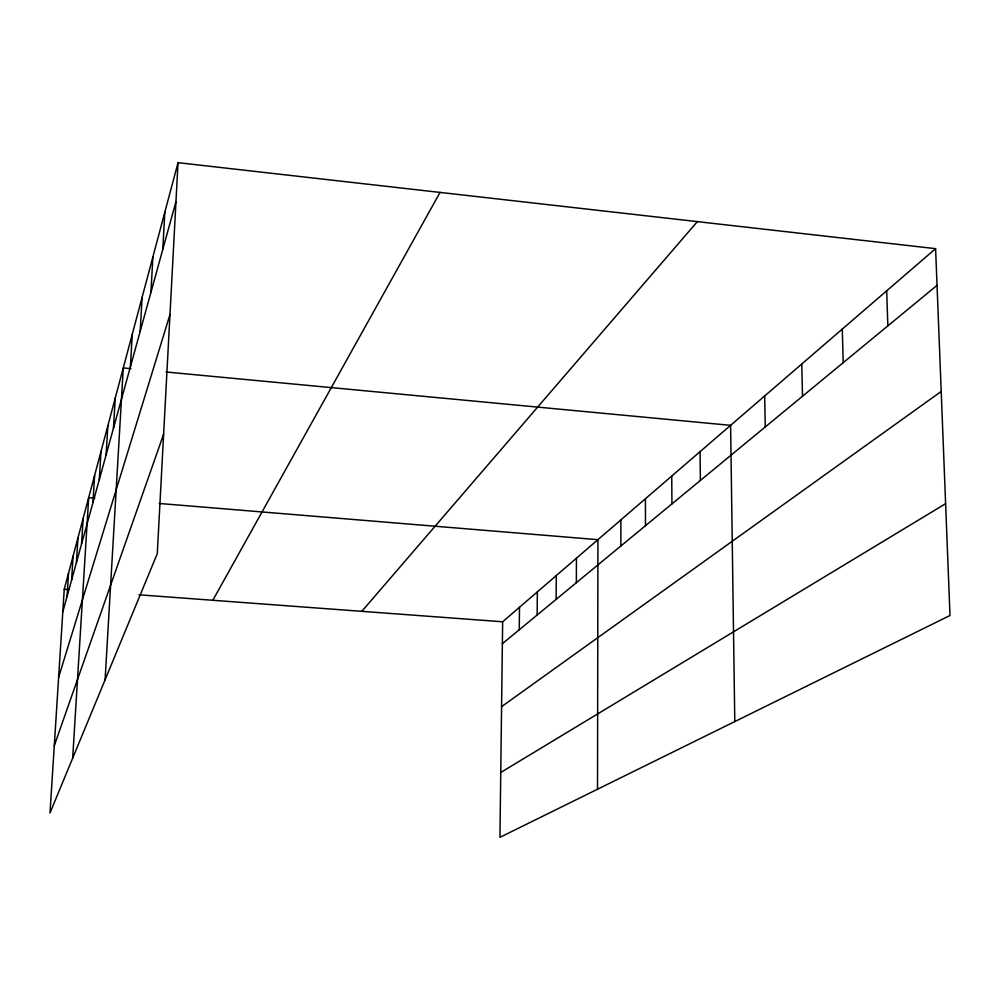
<?xml version="1.0" encoding="UTF-8"?>
<svg xmlns="http://www.w3.org/2000/svg" width="1000" height="1000" viewBox="0 0 1000 1000"><rect width="100%" height="100%" fill="white"/><g stroke="black" fill="none" stroke-linecap="round" stroke-linejoin="round"><path stroke-width="1.5" d="M597.525 789.225L597.925 539.675L159.238 503.462M576.35 582.712L576.45 558.188M556.138 599.362L556.3 575.55M537.15 615.025L537.35 591.888M519.263 629.775L519.5 607.263M935.6 248.663L502.65 621.788L499.938 837.325L950 615.5L935.6 248.663L178.038 162.675L64.237 589.263L50 812.975L157.287 553.663L178.038 162.675M162.8 249.375L164.812 212.213M150.938 292.413L152.9 256.887M130.387 366.875L132.262 334.237M140.175 331.4L142.1 297.375M106.1 454.95L107.85 425.788M113.462 428.25L115.25 398.025M105.1 679.812L123.275 367.95L130.912 368.675M72.663 758.2L88.688 497.638L94.825 498.137M92.95 502.625L94.612 475.387M99.288 479.663L100.988 451.512M71.588 580.087L73.1 556.038M76.413 562.6L77.962 537.825M81.562 543.938L83.138 518.4M67.062 596.512L68.537 573.15M62.787 611.987L175.963 201.637M58.637 677.288L169.975 314.562M54.288 745.625L163.625 434.2M212.825 600.288L440.05 192.413M361.825 611.337L697.337 221.612M502.375 643.688L937.038 285.325M501.587 706.65L941.213 391.45M500.75 772.475L945.612 503.675M64.237 589.263L68.787 589.6M138.975 594.8L502.65 621.788M166.012 371.987L730.6 425.337L734.788 721.575M886.688 290.812L887.85 325.887M842.275 329.087L843.213 362.688M801.775 364L802.513 396.25M764.688 395.95L765.25 426.962M700.062 451.662L700.362 480.462M671.737 476.062L671.938 503.9M645.4 498.762L645.512 525.688M620.862 519.913L620.887 545.988"/></g></svg>
